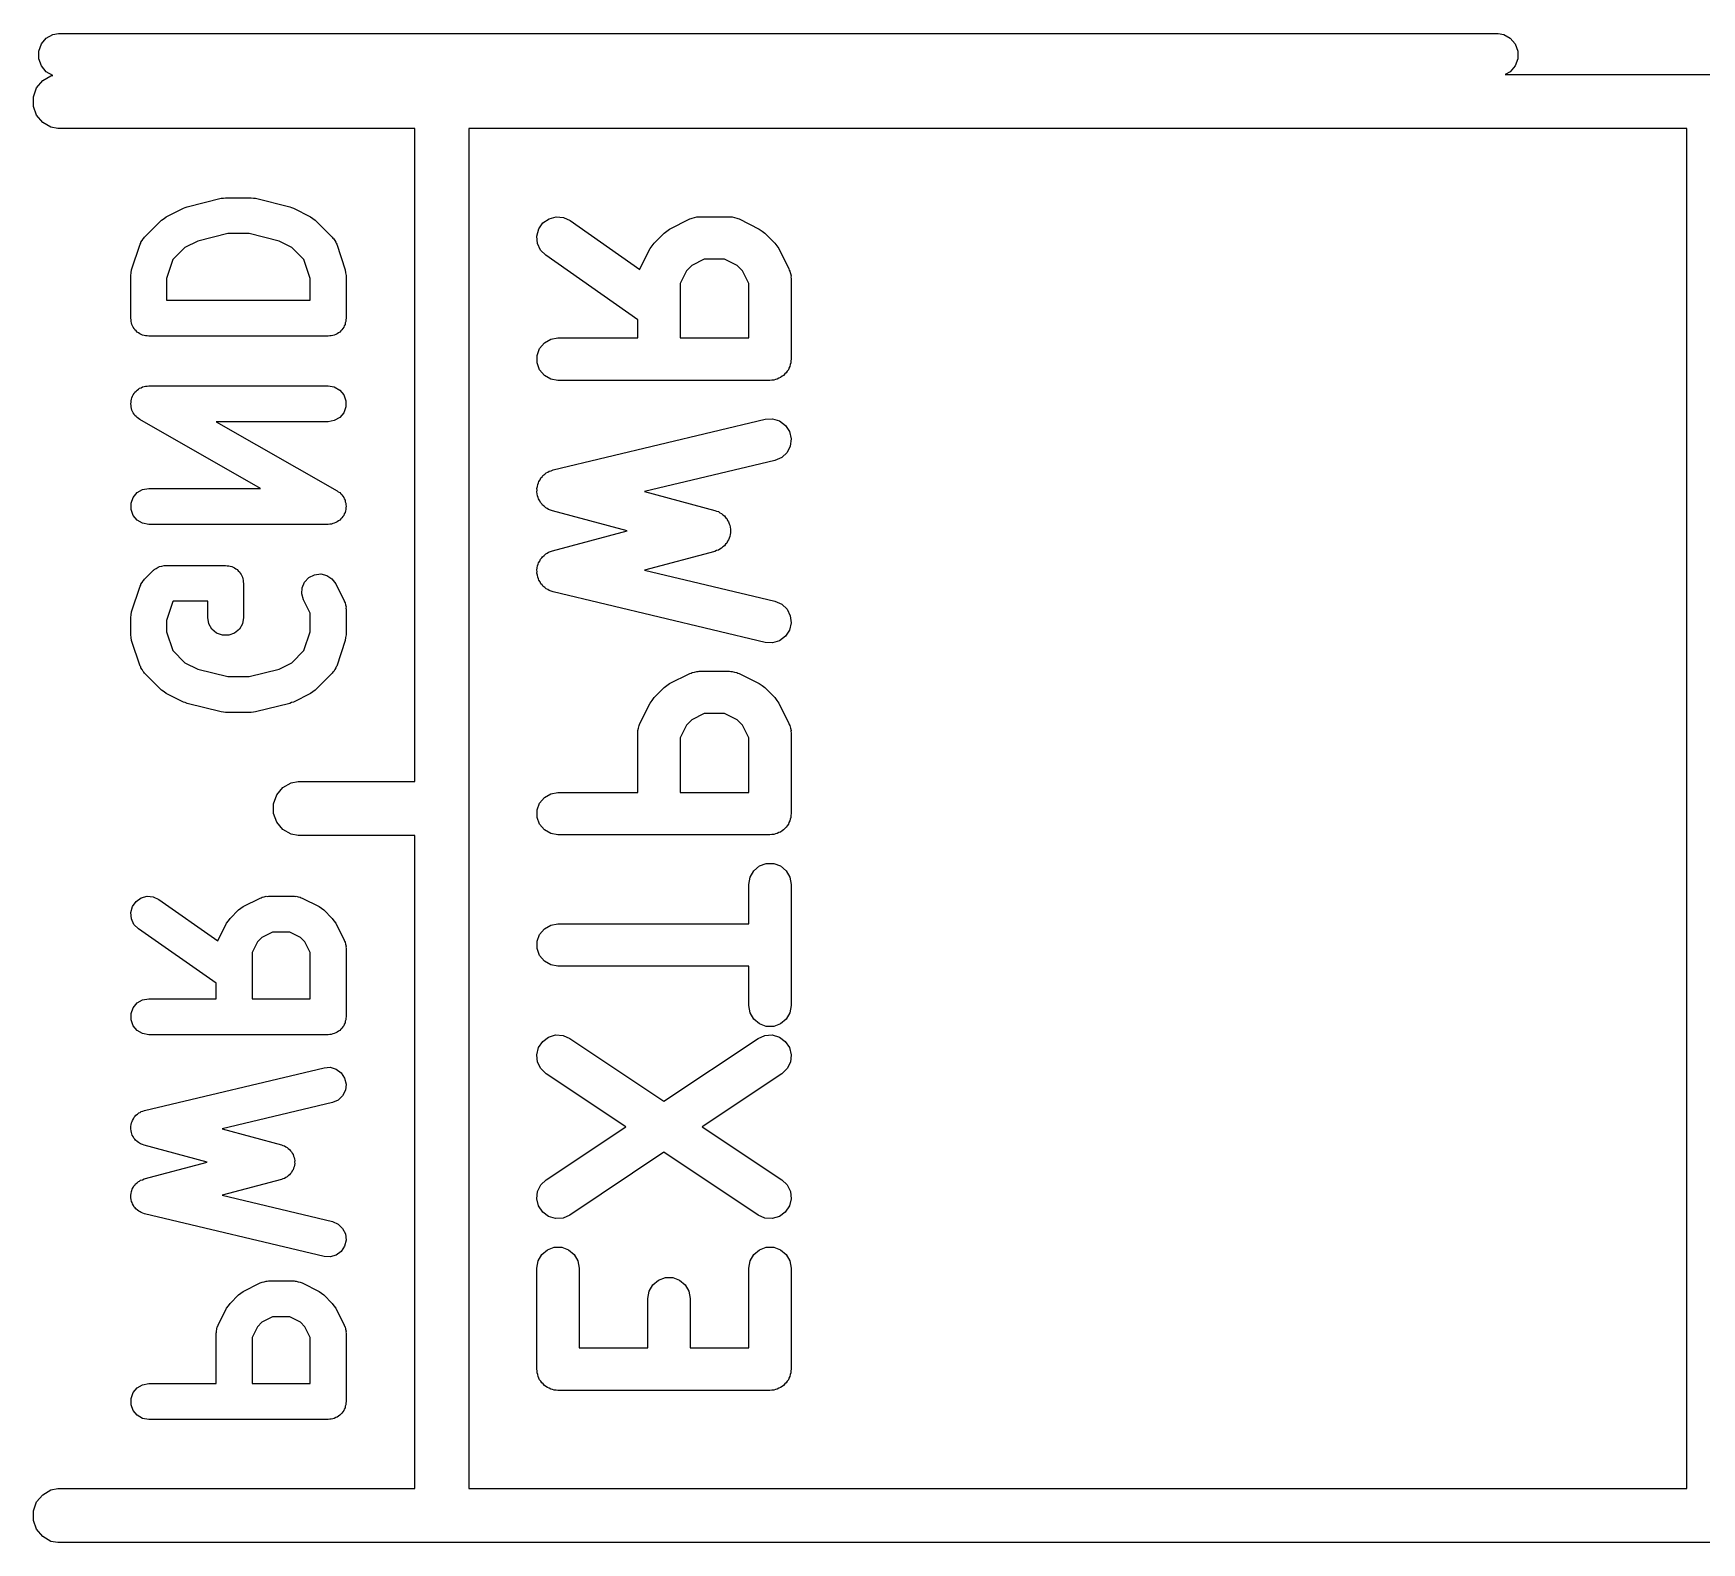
# Model space of a CAD drawing. Extents: x 50.6 to 149.4, y -133.5 to -34.1.
# Drawn here: x 50.61 to 62.41, y -100.69 to -90.02 of the extents above; entities that cross this region are included whole.
import ezdxf

# ---------------------------------------------------------------- set-up
doc = ezdxf.new("R2010")
doc.units = 0
doc.header["$MEASUREMENT"] = 0
doc.layers.add('BLACK', color=7, linetype='CONTINUOUS')

msp = doc.modelspace()

# ---------------------------------------------------------------- linework, layer by layer
at = {"layer": 'BLACK', "linetype": 'CONTINUOUS'}
for p, q in [((50.666, -90.0926), (50.7005, -90.0515)), ((50.7005, -90.0515), (50.7471, -90.0246)), ((50.7471, -90.0246), (50.7867, -90.0176)), ((50.7867, -90.0176), (60.9733, -90.0176)), ((60.9733, -90.0176), (61.0129, -90.0246)), ((61.0129, -90.0246), (61.0595, -90.0515)), ((61.0595, -90.0515), (61.094, -90.0926)), ((50.6476, -90.1431), (50.666, -90.0926)), ((50.6476, -90.1969), (50.6476, -90.1431)), ((61.094, -90.0926), (61.1124, -90.1431)), ((61.1124, -90.1431), (61.1124, -90.1969)), ((50.666, -90.2474), (50.6476, -90.1969)), ((50.7005, -90.2885), (50.666, -90.2474)), ((50.7471, -90.3154), (50.7005, -90.2885)), ((61.0595, -90.2885), (61.0232, -90.3095)), ((61.094, -90.2474), (61.0595, -90.2885)), ((61.1124, -90.1969), (61.094, -90.2474)), ((50.6095, -90.4664), (50.6325, -90.4033)), ((50.6325, -90.4033), (50.6757, -90.3518)), ((50.6757, -90.3518), (50.7338, -90.3182)), ((50.7338, -90.3182), (50.7484, -90.3157)), ((50.7484, -90.3157), (50.7471, -90.3154)), ((61.0232, -90.3095), (62.5167, -90.3095)), ((50.6095, -90.5336), (50.6095, -90.4664)), ((50.6325, -90.5967), (50.6095, -90.5336)), ((50.6757, -90.6482), (50.6325, -90.5967)), ((50.7338, -90.6818), (50.6757, -90.6482)), ((50.7833, -90.6905), (50.7338, -90.6818)), ((53.3095, -90.6905), (50.7833, -90.6905)), ((53.3095, -95.3095), (53.3095, -90.6905)), ((53.6905, -90.6905), (53.6905, -100.309)), ((62.3095, -90.6905), (53.6905, -90.6905)), ((62.3095, -100.309), (62.3095, -90.6905)), ((51.6971, -91.2439), (51.939, -91.1835)), ((51.939, -91.1835), (51.9545, -91.1824)), ((51.9545, -91.1824), (51.9698, -91.1797)), ((51.9698, -91.1797), (52.1512, -91.1797)), ((52.1512, -91.1797), (52.1665, -91.1824)), ((52.1665, -91.1824), (52.182, -91.1835)), ((52.182, -91.1835), (52.4239, -91.2439)), ((51.3961, -91.4588), (51.5171, -91.3378)), ((51.5171, -91.3378), (51.5338, -91.3261)), ((51.5338, -91.3261), (51.5501, -91.314)), ((51.5501, -91.314), (51.6711, -91.2535)), ((51.6711, -91.2535), (51.6844, -91.2496)), ((51.6844, -91.2496), (51.6971, -91.2439)), ((52.4239, -91.2439), (52.4366, -91.2496)), ((52.4366, -91.2496), (52.4499, -91.2535)), ((52.4499, -91.2535), (52.5708, -91.314)), ((52.5708, -91.314), (52.5872, -91.3261)), ((52.5872, -91.3261), (52.6038, -91.3378)), ((52.6038, -91.3378), (52.7248, -91.4588)), ((54.1855, -91.4009), (54.2153, -91.3582)), ((54.2153, -91.3582), (54.258, -91.3283)), ((54.258, -91.3283), (54.3083, -91.3149)), ((54.3083, -91.3149), (54.3602, -91.3194)), ((54.3602, -91.3194), (54.4074, -91.3414)), ((54.4074, -91.3414), (54.9005, -91.6865)), ((55.1115, -91.4016), (55.2543, -91.3301)), ((55.2543, -91.3301), (55.2626, -91.3277)), ((55.2626, -91.3277), (55.2701, -91.3233)), ((55.2701, -91.3233), (55.2874, -91.3203)), ((55.2874, -91.3203), (55.3043, -91.3153)), ((55.3043, -91.3153), (55.3129, -91.3158)), ((55.3129, -91.3158), (55.3214, -91.3143)), ((55.3214, -91.3143), (55.5357, -91.3143)), ((55.5357, -91.3143), (55.5442, -91.3158)), ((55.5442, -91.3158), (55.5529, -91.3153)), ((55.5529, -91.3153), (55.5697, -91.3203)), ((55.5697, -91.3203), (55.587, -91.3233)), ((55.587, -91.3233), (55.5945, -91.3277)), ((55.5945, -91.3277), (55.6028, -91.3301)), ((55.6028, -91.3301), (55.7457, -91.4016)), ((51.3794, -91.4827), (51.3865, -91.4696)), ((51.3865, -91.4696), (51.3919, -91.4648)), ((51.3919, -91.4648), (51.3961, -91.4588)), ((51.9854, -91.4337), (51.7722, -91.487)), ((52.1356, -91.4337), (51.9854, -91.4337)), ((52.3488, -91.487), (52.1356, -91.4337)), ((52.7248, -91.4588), (52.729, -91.4648)), ((52.729, -91.4648), (52.7345, -91.4696)), ((52.7345, -91.4696), (52.7416, -91.4827)), ((54.172, -91.4512), (54.1855, -91.4009)), ((54.1765, -91.5031), (54.172, -91.4512)), ((55.0011, -91.5011), (55.0725, -91.4296)), ((55.0725, -91.4296), (55.0922, -91.4159)), ((55.0922, -91.4159), (55.1115, -91.4016)), ((55.7457, -91.4016), (55.7649, -91.4159)), ((55.7649, -91.4159), (55.7846, -91.4296)), ((55.7846, -91.4296), (55.8561, -91.5011)), ((51.305, -91.6898), (51.3655, -91.5084)), ((51.3655, -91.5084), (51.369, -91.502)), ((51.369, -91.502), (51.3709, -91.4949)), ((51.3709, -91.4949), (51.3794, -91.4827)), ((51.6821, -91.532), (51.597, -91.6172)), ((51.7722, -91.487), (51.6821, -91.532)), ((52.4388, -91.532), (52.3488, -91.487)), ((52.524, -91.6172), (52.4388, -91.532)), ((52.7416, -91.4827), (52.7501, -91.4949)), ((52.7501, -91.4949), (52.752, -91.502)), ((52.752, -91.502), (52.7555, -91.5084)), ((52.7555, -91.5084), (52.816, -91.6898)), ((54.1986, -91.5503), (54.1765, -91.5031)), ((54.2354, -91.5872), (54.1986, -91.5503)), ((54.8857, -92.0424), (54.2354, -91.5872)), ((54.9016, -91.6829), (54.973, -91.5401)), ((54.973, -91.5401), (54.9873, -91.5208)), ((54.9873, -91.5208), (55.0011, -91.5011)), ((55.8561, -91.5011), (55.8699, -91.5208)), ((55.8699, -91.5208), (55.8842, -91.5401)), ((55.8842, -91.5401), (55.9556, -91.6829)), ((51.2985, -91.73), (51.302, -91.71)), ((51.302, -91.71), (51.305, -91.6898)), ((51.597, -91.6172), (51.5525, -91.7506)), ((52.5685, -91.7506), (52.524, -91.6172)), ((52.816, -91.6898), (52.8189, -91.71)), ((52.8189, -91.71), (52.8225, -91.73)), ((54.9005, -91.6865), (54.9016, -91.6829)), ((55.2304, -91.696), (55.1857, -91.7854)), ((55.2674, -91.659), (55.2304, -91.696)), ((55.3568, -91.6143), (55.2674, -91.659)), ((55.5003, -91.6143), (55.3568, -91.6143)), ((55.5897, -91.659), (55.5003, -91.6143)), ((55.6267, -91.696), (55.5897, -91.659)), ((55.6714, -91.7854), (55.6267, -91.696)), ((55.9556, -91.6829), (55.9581, -91.6912)), ((55.9581, -91.6912), (55.9624, -91.6987)), ((55.9624, -91.6987), (55.9654, -91.716)), ((51.2985, -92.0324), (51.2985, -91.73)), ((51.5525, -91.7506), (51.5525, -91.9054)), ((52.5685, -91.9054), (52.5685, -91.7506)), ((52.8225, -91.73), (52.8225, -92.0324)), ((55.1857, -91.7854), (55.1857, -92.1714)), ((55.6714, -92.1714), (55.6714, -91.7854)), ((55.9654, -91.716), (55.9704, -91.7329)), ((55.9704, -91.7329), (55.9699, -91.7415)), ((55.9699, -91.7415), (55.9714, -91.75)), ((55.9714, -91.75), (55.9714, -92.3214)), ((51.5525, -91.9054), (52.5685, -91.9054)), ((51.3004, -92.0433), (51.2985, -92.0324)), ((51.3004, -92.0544), (51.3004, -92.0433)), ((51.3042, -92.0649), (51.3004, -92.0544)), ((51.3061, -92.0758), (51.3042, -92.0649)), ((52.8167, -92.0649), (52.8148, -92.0758)), ((52.8205, -92.0544), (52.8167, -92.0649)), ((52.8225, -92.0324), (52.8205, -92.0433)), ((52.8205, -92.0433), (52.8205, -92.0544)), ((54.8857, -92.1714), (54.8857, -92.0424)), ((51.3117, -92.0854), (51.3061, -92.0758)), ((51.3155, -92.0959), (51.3117, -92.0854)), ((51.3226, -92.1044), (51.3155, -92.0959)), ((51.3282, -92.114), (51.3226, -92.1044)), ((51.3367, -92.1212), (51.3282, -92.114)), ((51.3438, -92.1297), (51.3367, -92.1212)), ((51.3535, -92.1352), (51.3438, -92.1297)), ((51.362, -92.1424), (51.3535, -92.1352)), ((51.3724, -92.1462), (51.362, -92.1424)), ((51.382, -92.1517), (51.3724, -92.1462)), ((51.393, -92.1536), (51.382, -92.1517)), ((51.4034, -92.1575), (51.393, -92.1536)), ((51.4145, -92.1575), (51.4034, -92.1575)), ((51.4255, -92.1594), (51.4145, -92.1575)), ((52.6955, -92.1594), (51.4255, -92.1594)), ((52.7064, -92.1575), (52.6955, -92.1594)), ((52.7175, -92.1575), (52.7064, -92.1575)), ((52.728, -92.1536), (52.7175, -92.1575)), ((52.7389, -92.1517), (52.728, -92.1536)), ((52.7485, -92.1462), (52.7389, -92.1517)), ((52.759, -92.1424), (52.7485, -92.1462)), ((52.7675, -92.1352), (52.759, -92.1424)), ((52.7771, -92.1297), (52.7675, -92.1352)), ((52.7843, -92.1212), (52.7771, -92.1297)), ((52.7928, -92.114), (52.7843, -92.1212)), ((52.7983, -92.1044), (52.7928, -92.114)), ((52.8055, -92.0959), (52.7983, -92.1044)), ((52.8093, -92.0854), (52.8055, -92.0959)), ((52.8148, -92.0758), (52.8093, -92.0854)), ((54.225, -92.2065), (54.2701, -92.1805)), ((54.2701, -92.1805), (54.3214, -92.1714)), ((54.3214, -92.1714), (54.8857, -92.1714)), ((55.1857, -92.1714), (55.6714, -92.1714)), ((54.1737, -92.2954), (54.1915, -92.2464)), ((54.1737, -92.3475), (54.1737, -92.2954)), ((54.1915, -92.2464), (54.225, -92.2065)), ((54.1915, -92.3964), (54.1737, -92.3475)), ((54.225, -92.4363), (54.1915, -92.3964)), ((55.9363, -92.4178), (55.9263, -92.4263)), ((55.9429, -92.4065), (55.9363, -92.4178)), ((55.9513, -92.3964), (55.9429, -92.4065)), ((55.9558, -92.3841), (55.9513, -92.3964)), ((55.9624, -92.3727), (55.9558, -92.3841)), ((55.9647, -92.3598), (55.9624, -92.3727)), ((55.9691, -92.3475), (55.9647, -92.3598)), ((55.9714, -92.3214), (55.9691, -92.3344)), ((55.9691, -92.3344), (55.9691, -92.3475)), ((51.3365, -92.5486), (51.3438, -92.5399)), ((51.3438, -92.5399), (51.3532, -92.5344)), ((51.3532, -92.5344), (51.3615, -92.5274)), ((51.3615, -92.5274), (51.3722, -92.5235)), ((51.3722, -92.5235), (51.382, -92.5178)), ((51.382, -92.5178), (51.3927, -92.5159)), ((51.3927, -92.5159), (51.4029, -92.5122)), ((51.4029, -92.5122), (51.4143, -92.5121)), ((51.4143, -92.5121), (51.4255, -92.5101)), ((51.4255, -92.5101), (52.6955, -92.5101)), ((52.6955, -92.5101), (52.7389, -92.5178)), ((52.7389, -92.5178), (52.7771, -92.5399)), ((52.7771, -92.5399), (52.8055, -92.5736)), ((54.2701, -92.4624), (54.225, -92.4363)), ((54.3214, -92.4714), (54.2701, -92.4624)), ((55.8214, -92.4714), (54.3214, -92.4714)), ((55.8344, -92.4691), (55.8214, -92.4714)), ((55.8475, -92.4691), (55.8344, -92.4691)), ((55.8598, -92.4647), (55.8475, -92.4691)), ((55.8727, -92.4624), (55.8598, -92.4647)), ((55.8841, -92.4558), (55.8727, -92.4624)), ((55.8964, -92.4513), (55.8841, -92.4558)), ((55.9065, -92.4429), (55.8964, -92.4513)), ((55.9178, -92.4363), (55.9065, -92.4429)), ((55.9263, -92.4263), (55.9178, -92.4363)), ((51.2985, -92.6377), (51.3004, -92.6265)), ((51.3004, -92.6484), (51.2985, -92.6377)), ((51.3004, -92.6151), (51.3041, -92.6049)), ((51.3004, -92.6265), (51.3004, -92.6151)), ((51.3004, -92.6592), (51.3004, -92.6484)), ((51.3041, -92.6049), (51.3059, -92.5942)), ((51.3059, -92.5942), (51.3116, -92.5843)), ((51.3116, -92.5843), (51.3155, -92.5736)), ((51.3155, -92.5736), (51.3224, -92.5653)), ((51.3224, -92.5653), (51.3278, -92.5559)), ((51.3278, -92.5559), (51.3365, -92.5486)), ((52.8055, -92.5736), (52.8205, -92.6151)), ((52.8205, -92.6151), (52.8205, -92.6592)), ((51.3043, -92.6699), (51.3004, -92.6592)), ((51.3063, -92.6811), (51.3043, -92.6699)), ((51.3118, -92.6905), (51.3063, -92.6811)), ((51.3155, -92.7006), (51.3118, -92.6905)), ((51.3228, -92.7094), (51.3155, -92.7006)), ((51.3286, -92.7192), (51.3228, -92.7094)), ((51.3369, -92.7261), (51.3286, -92.7192)), ((51.3438, -92.7344), (51.3369, -92.7261)), ((51.3537, -92.7401), (51.3438, -92.7344)), ((51.3625, -92.7474), (51.3537, -92.7401)), ((52.2172, -93.2359), (51.3625, -92.7474)), ((52.6955, -92.7641), (51.9037, -92.7641)), ((51.9037, -92.7641), (52.7585, -93.2526)), ((52.7389, -92.7565), (52.6955, -92.7641)), ((52.7771, -92.7344), (52.7389, -92.7565)), ((52.8055, -92.7006), (52.7771, -92.7344)), ((52.8205, -92.6592), (52.8055, -92.7006)), ((54.2867, -93.1041), (55.7867, -92.7469)), ((55.7867, -92.7469), (55.8387, -92.7439)), ((55.8387, -92.7439), (55.8886, -92.7587)), ((55.8886, -92.7587), (55.9304, -92.7898)), ((55.9304, -92.7898), (55.9591, -92.8333)), ((55.9591, -92.8333), (55.9712, -92.884)), ((55.9712, -92.884), (55.9652, -92.9357)), ((55.9418, -92.9823), (55.904, -93.0181)), ((55.9652, -92.9357), (55.9418, -92.9823)), ((54.2278, -93.1353), (54.2389, -93.1248)), ((54.2389, -93.1248), (54.2489, -93.1204)), ((54.2489, -93.1204), (54.2579, -93.1141)), ((54.2579, -93.1141), (54.2726, -93.1102)), ((54.2726, -93.1102), (54.2867, -93.1041)), ((55.8562, -93.0388), (54.9345, -93.2582)), ((55.904, -93.0181), (55.8562, -93.0388)), ((51.3438, -93.2656), (51.382, -93.2435)), ((51.382, -93.2435), (51.4255, -93.2359)), ((51.4255, -93.2359), (52.2172, -93.2359)), ((54.1717, -93.2589), (54.173, -93.248)), ((54.172, -93.2371), (54.1759, -93.2223)), ((54.173, -93.248), (54.172, -93.2371)), ((54.1759, -93.2223), (54.1777, -93.2071)), ((54.1777, -93.2071), (54.1826, -93.1973)), ((54.1826, -93.1973), (54.1854, -93.1868)), ((54.1854, -93.1868), (54.1942, -93.1742)), ((54.1942, -93.1742), (54.201, -93.1606)), ((54.201, -93.1606), (54.209, -93.153)), ((54.209, -93.153), (54.2152, -93.1441)), ((54.2152, -93.1441), (54.2278, -93.1353)), ((51.3004, -93.3408), (51.3155, -93.2994)), ((51.3004, -93.3849), (51.3004, -93.3408)), ((51.3155, -93.2994), (51.3438, -93.2656)), ((52.7585, -93.2526), (52.7672, -93.2599)), ((52.7672, -93.2599), (52.7771, -93.2656)), ((52.7771, -93.2656), (52.7841, -93.2739)), ((52.7841, -93.2739), (52.7924, -93.2808)), ((52.7924, -93.2808), (52.7981, -93.2906)), ((52.7981, -93.2906), (52.8055, -93.2994)), ((52.8055, -93.2994), (52.8092, -93.3095)), ((52.8092, -93.3095), (52.8146, -93.3189)), ((52.8146, -93.3189), (52.8166, -93.3301)), ((52.8166, -93.3301), (52.8205, -93.3408)), ((52.8205, -93.3408), (52.8205, -93.3516)), ((52.8205, -93.3516), (52.8225, -93.3623)), ((52.8225, -93.3623), (52.8205, -93.3735)), ((54.1752, -93.2738), (54.1717, -93.2589)), ((54.1766, -93.289), (54.1752, -93.2738)), ((54.1812, -93.2989), (54.1766, -93.289)), ((54.1838, -93.3096), (54.1812, -93.2989)), ((54.1922, -93.3223), (54.1838, -93.3096)), ((54.1987, -93.3362), (54.1922, -93.3223)), ((54.2064, -93.3439), (54.1987, -93.3362)), ((54.2124, -93.353), (54.2064, -93.3439)), ((54.2247, -93.3622), (54.2124, -93.353)), ((54.2355, -93.373), (54.2247, -93.3622)), ((54.9345, -93.2582), (55.4315, -93.3908)), ((51.3155, -93.4264), (51.3004, -93.3849)), ((51.3438, -93.4601), (51.3155, -93.4264)), ((51.382, -93.4822), (51.3438, -93.4601)), ((51.4255, -93.4899), (51.382, -93.4822)), ((52.7282, -93.4841), (52.7181, -93.4878)), ((52.7389, -93.4822), (52.7282, -93.4841)), ((52.7488, -93.4765), (52.7389, -93.4822)), ((52.7595, -93.4726), (52.7488, -93.4765)), ((52.7677, -93.4656), (52.7595, -93.4726)), ((52.7771, -93.4601), (52.7677, -93.4656)), ((52.7844, -93.4514), (52.7771, -93.4601)), ((52.7931, -93.4441), (52.7844, -93.4514)), ((52.7985, -93.4347), (52.7931, -93.4441)), ((52.8055, -93.4264), (52.7985, -93.4347)), ((52.8094, -93.4157), (52.8055, -93.4264)), ((52.815, -93.4058), (52.8094, -93.4157)), ((52.8168, -93.3951), (52.815, -93.4058)), ((52.8205, -93.3849), (52.8168, -93.3951)), ((52.8205, -93.3735), (52.8205, -93.3849)), ((54.2455, -93.3776), (54.2355, -93.373)), ((54.2542, -93.3841), (54.2455, -93.3776)), ((54.2689, -93.3885), (54.2542, -93.3841)), ((54.2828, -93.3949), (54.2689, -93.3885)), ((54.8107, -93.5357), (54.2828, -93.3949)), ((55.4315, -93.3908), (55.4436, -93.3964)), ((55.4436, -93.3964), (55.4564, -93.3998)), ((55.4564, -93.3998), (55.467, -93.4073)), ((55.467, -93.4073), (55.4787, -93.4127)), ((55.4787, -93.4127), (55.4882, -93.4221)), ((55.4882, -93.4221), (55.499, -93.4298)), ((55.499, -93.4298), (55.5065, -93.4404)), ((55.5065, -93.4404), (55.5156, -93.4495)), ((55.5156, -93.4495), (55.5213, -93.4616)), ((55.5213, -93.4616), (55.5289, -93.4725)), ((55.5289, -93.4725), (55.5322, -93.485)), ((52.6955, -93.4899), (51.4255, -93.4899)), ((52.7067, -93.4879), (52.6955, -93.4899)), ((52.7181, -93.4878), (52.7067, -93.4879)), ((54.2828, -93.6765), (54.8107, -93.5357)), ((55.5289, -93.5989), (55.5213, -93.6098)), ((55.5322, -93.5864), (55.5289, -93.5989)), ((55.5322, -93.485), (55.5377, -93.4967)), ((55.5377, -93.5747), (55.5322, -93.5864)), ((55.5377, -93.4967), (55.5389, -93.51)), ((55.5389, -93.5615), (55.5377, -93.5747)), ((55.5389, -93.51), (55.5423, -93.5228)), ((55.5423, -93.5486), (55.5389, -93.5615)), ((55.5423, -93.5228), (55.5412, -93.5357)), ((55.5412, -93.5357), (55.5423, -93.5486)), ((54.2064, -93.7275), (54.2124, -93.7184)), ((54.2124, -93.7184), (54.2247, -93.7093)), ((54.2247, -93.7093), (54.2355, -93.6985)), ((54.2355, -93.6985), (54.2455, -93.6938)), ((54.2455, -93.6938), (54.2542, -93.6873)), ((54.2542, -93.6873), (54.2689, -93.6829)), ((54.2689, -93.6829), (54.2828, -93.6765)), ((55.4315, -93.6806), (54.9345, -93.8132)), ((55.4436, -93.675), (55.4315, -93.6806)), ((55.4564, -93.6716), (55.4436, -93.675)), ((55.467, -93.6641), (55.4564, -93.6716)), ((55.4787, -93.6587), (55.467, -93.6641)), ((55.4882, -93.6493), (55.4787, -93.6587)), ((55.499, -93.6417), (55.4882, -93.6493)), ((55.5065, -93.631), (55.499, -93.6417)), ((55.5156, -93.6219), (55.5065, -93.631)), ((55.5213, -93.6098), (55.5156, -93.6219)), ((51.3961, -93.8778), (51.4566, -93.8173)), ((51.4566, -93.8173), (51.4612, -93.8141)), ((51.4612, -93.8141), (51.4648, -93.8099)), ((51.4648, -93.8099), (51.4792, -93.8016)), ((51.4792, -93.8016), (51.4928, -93.792)), ((51.4928, -93.792), (51.4982, -93.7906)), ((51.4982, -93.7906), (51.503, -93.7878)), ((51.503, -93.7878), (51.5193, -93.7849)), ((51.5193, -93.7849), (51.5354, -93.7806)), ((51.5354, -93.7806), (51.5409, -93.7811)), ((51.5409, -93.7811), (51.5464, -93.7801)), ((51.5464, -93.7801), (51.9698, -93.7801)), ((51.9698, -93.7801), (51.9807, -93.7821)), ((51.9807, -93.7821), (51.9918, -93.7821)), ((51.9918, -93.7821), (52.0023, -93.7859)), ((52.0023, -93.7859), (52.0132, -93.7878)), ((52.0132, -93.7878), (52.0228, -93.7934)), ((52.0228, -93.7934), (52.0333, -93.7972)), ((52.0333, -93.7972), (52.0418, -93.8043)), ((52.0418, -93.8043), (52.0514, -93.8099)), ((52.0514, -93.8099), (52.0585, -93.8184)), ((52.0585, -93.8184), (52.067, -93.8255)), ((52.067, -93.8255), (52.0726, -93.8351)), ((52.0726, -93.8351), (52.0797, -93.8436)), ((54.1717, -93.8126), (54.1752, -93.7977)), ((54.173, -93.8234), (54.1717, -93.8126)), ((54.172, -93.8343), (54.173, -93.8234)), ((54.1759, -93.8491), (54.172, -93.8343)), ((54.1752, -93.7977), (54.1766, -93.7824)), ((54.1766, -93.7824), (54.1812, -93.7725)), ((54.1812, -93.7725), (54.1838, -93.7619)), ((54.1838, -93.7619), (54.1922, -93.7491)), ((54.1922, -93.7491), (54.1987, -93.7352)), ((54.1987, -93.7352), (54.2064, -93.7275)), ((54.9345, -93.8132), (55.8562, -94.0326)), ((51.305, -94.1089), (51.3655, -93.9275)), ((51.3655, -93.9275), (51.369, -93.921)), ((51.369, -93.921), (51.3708, -93.9139)), ((51.3708, -93.9139), (51.3794, -93.9018)), ((51.3794, -93.9018), (51.3865, -93.8887)), ((51.3865, -93.8887), (51.392, -93.8838)), ((51.392, -93.8838), (51.3961, -93.8778)), ((52.0797, -93.8436), (52.0835, -93.8541)), ((52.0835, -93.8541), (52.0891, -93.8637)), ((52.0891, -93.8637), (52.091, -93.8746)), ((52.091, -93.8746), (52.0948, -93.8851)), ((52.0948, -93.8851), (52.0948, -93.8962)), ((52.0948, -93.8962), (52.0968, -93.9071)), ((52.0968, -93.9071), (52.0968, -94.149)), ((52.5088, -93.9821), (52.5115, -93.9381)), ((52.5115, -93.9381), (52.529, -93.8976)), ((52.529, -93.8976), (52.5593, -93.8656)), ((52.5593, -93.8656), (52.5988, -93.8459)), ((52.5988, -93.8459), (52.6426, -93.8408)), ((52.6426, -93.8408), (52.6855, -93.8511)), ((52.6855, -93.8511), (52.7223, -93.8754)), ((52.7223, -93.8754), (52.7486, -93.9108)), ((52.7486, -93.9108), (52.8091, -94.0318)), ((54.1777, -93.8643), (54.1759, -93.8491)), ((54.1826, -93.8741), (54.1777, -93.8643)), ((54.1854, -93.8847), (54.1826, -93.8741)), ((54.1942, -93.8972), (54.1854, -93.8847)), ((54.201, -93.9109), (54.1942, -93.8972)), ((54.209, -93.9184), (54.201, -93.9109)), ((54.2152, -93.9274), (54.209, -93.9184)), ((54.2278, -93.9362), (54.2152, -93.9274)), ((54.2389, -93.9467), (54.2278, -93.9362)), ((54.2489, -93.951), (54.2389, -93.9467)), ((54.2579, -93.9573), (54.2489, -93.951)), ((51.597, -94.0362), (51.5525, -94.1697)), ((51.599, -94.0341), (51.597, -94.0362)), ((51.8428, -94.0341), (51.599, -94.0341)), ((51.8428, -94.149), (51.8428, -94.0341)), ((52.5214, -94.0244), (52.5088, -93.9821)), ((52.5685, -94.1186), (52.5214, -94.0244)), ((52.8091, -94.0318), (52.8112, -94.0388)), ((52.8112, -94.0388), (52.8148, -94.0451)), ((52.8148, -94.0451), (52.8174, -94.0598)), ((52.8174, -94.0598), (52.8216, -94.0741)), ((52.8216, -94.0741), (52.8212, -94.0814)), ((54.2726, -93.9613), (54.2579, -93.9573)), ((54.2867, -93.9673), (54.2726, -93.9613)), ((55.7867, -94.3245), (54.2867, -93.9673)), ((55.8562, -94.0326), (55.904, -94.0533)), ((55.904, -94.0533), (55.9418, -94.0891)), ((51.2985, -94.149), (51.302, -94.129)), ((51.2985, -94.27), (51.2985, -94.149)), ((51.302, -94.129), (51.305, -94.1089)), ((51.5525, -94.1697), (51.5525, -94.2494)), ((51.8504, -94.1925), (51.8428, -94.149)), ((51.8725, -94.2307), (51.8504, -94.1925)), ((52.0891, -94.1925), (52.067, -94.2307)), ((52.0968, -94.149), (52.0891, -94.1925)), ((52.5685, -94.2494), (52.5685, -94.1186)), ((52.8212, -94.0814), (52.8225, -94.0886)), ((52.8225, -94.0886), (52.8225, -94.27)), ((55.9418, -94.0891), (55.9652, -94.1357)), ((55.9712, -94.1874), (55.9591, -94.2381)), ((55.9652, -94.1357), (55.9712, -94.1874)), ((51.302, -94.29), (51.2985, -94.27)), ((51.305, -94.3102), (51.302, -94.29)), ((51.3655, -94.4916), (51.305, -94.3102)), ((51.5525, -94.2494), (51.597, -94.3828)), ((51.9063, -94.259), (51.8725, -94.2307)), ((51.9477, -94.2741), (51.9063, -94.259)), ((51.9918, -94.2741), (51.9477, -94.2741)), ((52.0333, -94.259), (51.9918, -94.2741)), ((52.067, -94.2307), (52.0333, -94.259)), ((52.524, -94.3828), (52.5685, -94.2494)), ((52.816, -94.3102), (52.7555, -94.4916)), ((52.8189, -94.29), (52.816, -94.3102)), ((52.8225, -94.27), (52.8189, -94.29)), ((55.9304, -94.2816), (55.8886, -94.3127)), ((55.9591, -94.2381), (55.9304, -94.2816)), ((51.597, -94.3828), (51.6821, -94.468)), ((52.4388, -94.468), (52.524, -94.3828)), ((55.8387, -94.3276), (55.7867, -94.3245)), ((55.8886, -94.3127), (55.8387, -94.3276)), ((51.369, -94.498), (51.3655, -94.4916)), ((51.3709, -94.5051), (51.369, -94.498)), ((51.3794, -94.5173), (51.3709, -94.5051)), ((51.3865, -94.5304), (51.3794, -94.5173)), ((51.3919, -94.5352), (51.3865, -94.5304)), ((51.3961, -94.5412), (51.3919, -94.5352)), ((51.5171, -94.6622), (51.3961, -94.5412)), ((51.6821, -94.468), (51.7722, -94.513)), ((51.7722, -94.513), (51.9854, -94.5663)), ((52.1356, -94.5663), (52.3488, -94.513)), ((52.3488, -94.513), (52.4388, -94.468)), ((52.7248, -94.5412), (52.6038, -94.6622)), ((52.729, -94.5352), (52.7248, -94.5412)), ((52.7345, -94.5304), (52.729, -94.5352)), ((52.7416, -94.5173), (52.7345, -94.5304)), ((52.7501, -94.5051), (52.7416, -94.5173)), ((52.752, -94.498), (52.7501, -94.5051)), ((52.7555, -94.4916), (52.752, -94.498)), ((55.1115, -94.6158), (55.2543, -94.5444)), ((55.2543, -94.5444), (55.2626, -94.5419)), ((55.2626, -94.5419), (55.2701, -94.5376)), ((55.2701, -94.5376), (55.2874, -94.5346)), ((55.2874, -94.5346), (55.3043, -94.5296)), ((55.3043, -94.5296), (55.3129, -94.5301)), ((55.3129, -94.5301), (55.3214, -94.5286)), ((55.3214, -94.5286), (55.5357, -94.5286)), ((55.5357, -94.5286), (55.5442, -94.5301)), ((55.5442, -94.5301), (55.5529, -94.5296)), ((55.5529, -94.5296), (55.5697, -94.5346)), ((55.5697, -94.5346), (55.587, -94.5376)), ((55.587, -94.5376), (55.5945, -94.5419)), ((55.5945, -94.5419), (55.6028, -94.5444)), ((55.6028, -94.5444), (55.7457, -94.6158)), ((51.5338, -94.6739), (51.5171, -94.6622)), ((51.9854, -94.5663), (52.1356, -94.5663)), ((52.6038, -94.6622), (52.5872, -94.6738)), ((55.0011, -94.7154), (55.0725, -94.6439)), ((55.0725, -94.6439), (55.0922, -94.6301)), ((55.0922, -94.6301), (55.1115, -94.6158)), ((55.7457, -94.6158), (55.7649, -94.6301)), ((55.7649, -94.6301), (55.7846, -94.6439)), ((55.7846, -94.6439), (55.8561, -94.7154)), ((51.5501, -94.686), (51.5338, -94.6739)), ((51.6711, -94.7464), (51.5501, -94.686)), ((51.6844, -94.7504), (51.6711, -94.7464)), ((51.6971, -94.7561), (51.6844, -94.7504)), ((51.939, -94.8165), (51.6971, -94.7561)), ((52.4239, -94.7561), (52.182, -94.8165)), ((52.4366, -94.7504), (52.4239, -94.7561)), ((52.4499, -94.7464), (52.4366, -94.7504)), ((52.5708, -94.686), (52.4499, -94.7464)), ((52.5872, -94.6738), (52.5708, -94.686)), ((54.9016, -94.8972), (54.973, -94.7543)), ((54.973, -94.7543), (54.9873, -94.735)), ((54.9873, -94.735), (55.0011, -94.7154)), ((55.8561, -94.7154), (55.8699, -94.735)), ((55.8699, -94.735), (55.8842, -94.7543)), ((55.8842, -94.7543), (55.9556, -94.8972)), ((51.9545, -94.8176), (51.939, -94.8165)), ((51.9698, -94.8203), (51.9545, -94.8176)), ((52.1512, -94.8203), (51.9698, -94.8203)), ((52.1665, -94.8176), (52.1512, -94.8203)), ((52.182, -94.8165), (52.1665, -94.8176)), ((54.8991, -94.9055), (54.9016, -94.8972)), ((55.2674, -94.8733), (55.2304, -94.9103)), ((55.3568, -94.8286), (55.2674, -94.8733)), ((55.5003, -94.8286), (55.3568, -94.8286)), ((55.5897, -94.8733), (55.5003, -94.8286)), ((55.6267, -94.9103), (55.5897, -94.8733)), ((55.9556, -94.8972), (55.9581, -94.9055)), ((54.8857, -94.9643), (54.8872, -94.9558)), ((54.8857, -95.3857), (54.8857, -94.9643)), ((54.8867, -94.9471), (54.8917, -94.9303)), ((54.8872, -94.9558), (54.8867, -94.9471)), ((54.8917, -94.9303), (54.8948, -94.913)), ((54.8948, -94.913), (54.8991, -94.9055)), ((55.2304, -94.9103), (55.1857, -94.9997)), ((55.1857, -94.9997), (55.1857, -95.3857)), ((55.6714, -94.9997), (55.6267, -94.9103)), ((55.6714, -95.3857), (55.6714, -94.9997)), ((55.9581, -94.9055), (55.9624, -94.913)), ((55.9624, -94.913), (55.9654, -94.9303)), ((55.9654, -94.9303), (55.9704, -94.9471)), ((55.9704, -94.9471), (55.9699, -94.9558)), ((55.9699, -94.9558), (55.9714, -94.9643)), ((55.9714, -94.9643), (55.9714, -95.5357)), ((52.3325, -95.4033), (52.3757, -95.3518)), ((52.3757, -95.3518), (52.4338, -95.3182)), ((52.4338, -95.3182), (52.4833, -95.3095)), ((52.4833, -95.3095), (53.3095, -95.3095)), ((52.3095, -95.4664), (52.3325, -95.4033)), ((52.3095, -95.5336), (52.3095, -95.4664)), ((54.1737, -95.5097), (54.1915, -95.4607)), ((54.1915, -95.4607), (54.225, -95.4208)), ((54.225, -95.4208), (54.2701, -95.3948)), ((54.2701, -95.3948), (54.3214, -95.3857)), ((54.3214, -95.3857), (54.8857, -95.3857)), ((55.1857, -95.3857), (55.6714, -95.3857)), ((52.3325, -95.5967), (52.3095, -95.5336)), ((52.3757, -95.6482), (52.3325, -95.5967)), ((54.1737, -95.5618), (54.1737, -95.5097)), ((54.1915, -95.6107), (54.1737, -95.5618)), ((55.9558, -95.5984), (55.9513, -95.6107)), ((55.9624, -95.587), (55.9558, -95.5984)), ((55.9647, -95.5741), (55.9624, -95.587)), ((55.9691, -95.5618), (55.9647, -95.5741)), ((55.9714, -95.5357), (55.9691, -95.5486)), ((55.9691, -95.5486), (55.9691, -95.5618)), ((52.4338, -95.6818), (52.3757, -95.6482)), ((52.4833, -95.6905), (52.4338, -95.6818)), ((53.3095, -95.6905), (52.4833, -95.6905)), ((53.3095, -100.309), (53.3095, -95.6905)), ((54.225, -95.6506), (54.1915, -95.6107)), ((54.2701, -95.6767), (54.225, -95.6506)), ((54.3214, -95.6857), (54.2701, -95.6767)), ((55.8214, -95.6857), (54.3214, -95.6857)), ((55.8344, -95.6834), (55.8214, -95.6857)), ((55.8475, -95.6834), (55.8344, -95.6834)), ((55.8598, -95.6789), (55.8475, -95.6834)), ((55.8727, -95.6767), (55.8598, -95.6789)), ((55.8841, -95.6701), (55.8727, -95.6767)), ((55.8964, -95.6656), (55.8841, -95.6701)), ((55.9065, -95.6572), (55.8964, -95.6656)), ((55.9178, -95.6506), (55.9065, -95.6572)), ((55.9263, -95.6406), (55.9178, -95.6506)), ((55.9363, -95.6321), (55.9263, -95.6406)), ((55.9429, -95.6208), (55.9363, -95.6321)), ((55.9513, -95.6107), (55.9429, -95.6208)), ((55.6805, -95.9844), (55.7065, -95.9393)), ((55.7065, -95.9393), (55.7464, -95.9058)), ((55.7464, -95.9058), (55.7954, -95.888)), ((55.7954, -95.888), (55.8475, -95.888)), ((55.8475, -95.888), (55.8964, -95.9058)), ((55.8964, -95.9058), (55.9363, -95.9393)), ((55.9363, -95.9393), (55.9624, -95.9844)), ((55.6714, -96.0357), (55.6805, -95.9844)), ((55.6714, -96.3143), (55.6714, -96.0357)), ((55.9624, -95.9844), (55.9714, -96.0357)), ((55.9714, -96.0357), (55.9714, -96.8929)), ((51.299, -96.2351), (51.3104, -96.1925)), ((51.3104, -96.1925), (51.3357, -96.1564)), ((51.3357, -96.1564), (51.3718, -96.1311)), ((51.3718, -96.1311), (51.4144, -96.1197)), ((51.4144, -96.1197), (51.4583, -96.1235)), ((51.4583, -96.1235), (51.4983, -96.1421)), ((51.4983, -96.1421), (51.9157, -96.4343)), ((52.0781, -96.2052), (52.0944, -96.1931)), ((52.0944, -96.1931), (52.2153, -96.1326)), ((52.2153, -96.1326), (52.2224, -96.1305)), ((52.2224, -96.1305), (52.2287, -96.1268)), ((52.2287, -96.1268), (52.2434, -96.1243)), ((52.2434, -96.1243), (52.2576, -96.12)), ((52.2576, -96.12), (52.2649, -96.1205)), ((52.2649, -96.1205), (52.2721, -96.1192)), ((52.2721, -96.1192), (52.4536, -96.1192)), ((52.4536, -96.1192), (52.4608, -96.1205)), ((52.4608, -96.1205), (52.4681, -96.12)), ((52.4681, -96.12), (52.4824, -96.1243)), ((52.4824, -96.1243), (52.497, -96.1268)), ((52.497, -96.1268), (52.5034, -96.1305)), ((52.5034, -96.1305), (52.5104, -96.1326)), ((52.5104, -96.1326), (52.6313, -96.1931)), ((52.6313, -96.1931), (52.6477, -96.2052)), ((51.3028, -96.2791), (51.299, -96.2351)), ((51.3215, -96.319), (51.3028, -96.2791)), ((51.9166, -96.4313), (51.9771, -96.3103)), ((51.9771, -96.3103), (51.9892, -96.294)), ((51.9892, -96.294), (52.0009, -96.2773)), ((52.0009, -96.2773), (52.0614, -96.2169)), ((52.0614, -96.2169), (52.0781, -96.2052)), ((52.6477, -96.2052), (52.6643, -96.2169)), ((52.6643, -96.2169), (52.7248, -96.2773)), ((52.7248, -96.2773), (52.7365, -96.294)), ((52.7365, -96.294), (52.7486, -96.3103)), ((52.7486, -96.3103), (52.8091, -96.4313)), ((54.2701, -96.3233), (54.3214, -96.3143)), ((54.3214, -96.3143), (55.6714, -96.3143)), ((51.3526, -96.3502), (51.3215, -96.319)), ((51.9032, -96.7356), (51.3526, -96.3502)), ((51.9157, -96.4343), (51.9166, -96.4313)), ((52.2264, -96.411), (52.1951, -96.4424)), ((52.3021, -96.3732), (52.2264, -96.411)), ((52.4236, -96.3732), (52.3021, -96.3732)), ((52.4993, -96.411), (52.4236, -96.3732)), ((52.5306, -96.4424), (52.4993, -96.411)), ((52.8091, -96.4313), (52.8112, -96.4383)), ((54.1737, -96.4382), (54.1915, -96.3893)), ((54.1915, -96.3893), (54.225, -96.3494)), ((54.225, -96.3494), (54.2701, -96.3233)), ((52.1951, -96.4424), (52.1572, -96.5181)), ((52.1572, -96.5181), (52.1572, -96.8449)), ((52.5685, -96.5181), (52.5306, -96.4424)), ((52.5685, -96.8449), (52.5685, -96.5181)), ((52.8112, -96.4383), (52.8148, -96.4447)), ((52.8148, -96.4447), (52.8174, -96.4593)), ((52.8174, -96.4593), (52.8216, -96.4736)), ((52.8216, -96.4736), (52.8212, -96.4809)), ((52.8212, -96.4809), (52.8225, -96.4881)), ((52.8225, -96.4881), (52.8225, -96.9719)), ((54.1737, -96.4903), (54.1737, -96.4382)), ((54.1915, -96.5393), (54.1737, -96.4903)), ((54.225, -96.5792), (54.1915, -96.5393)), ((54.2701, -96.6052), (54.225, -96.5792)), ((54.3214, -96.6143), (54.2701, -96.6052)), ((55.6714, -96.6143), (54.3214, -96.6143)), ((55.6714, -96.8929), (55.6714, -96.6143)), ((51.9032, -96.8449), (51.9032, -96.7356)), ((51.3155, -96.9084), (51.3438, -96.8746)), ((51.3438, -96.8746), (51.382, -96.8526)), ((51.382, -96.8526), (51.4255, -96.8449)), ((51.4255, -96.8449), (51.9032, -96.8449)), ((52.1572, -96.8449), (52.5685, -96.8449)), ((55.6805, -96.9442), (55.6714, -96.8929)), ((55.9714, -96.8929), (55.9624, -96.9442)), ((51.3004, -96.9499), (51.3155, -96.9084)), ((51.3004, -96.994), (51.3004, -96.9499)), ((51.3155, -97.0354), (51.3004, -96.994)), ((52.8093, -97.025), (52.8055, -97.0354)), ((52.8148, -97.0153), (52.8093, -97.025)), ((52.8167, -97.0044), (52.8148, -97.0153)), ((52.8205, -96.994), (52.8167, -97.0044)), ((52.8225, -96.9719), (52.8205, -96.9828)), ((52.8205, -96.9828), (52.8205, -96.994)), ((55.7065, -96.9893), (55.6805, -96.9442)), ((55.7464, -97.0228), (55.7065, -96.9893)), ((55.7954, -97.0406), (55.7464, -97.0228)), ((55.8964, -97.0228), (55.8475, -97.0406)), ((55.9363, -96.9893), (55.8964, -97.0228)), ((55.9624, -96.9442), (55.9363, -96.9893)), ((51.3438, -97.0692), (51.3155, -97.0354)), ((51.382, -97.0912), (51.3438, -97.0692)), ((51.4255, -97.0989), (51.382, -97.0912)), ((52.6955, -97.0989), (51.4255, -97.0989)), ((52.7064, -97.097), (52.6955, -97.0989)), ((52.7175, -97.097), (52.7064, -97.097)), ((52.728, -97.0932), (52.7175, -97.097)), ((52.7389, -97.0912), (52.728, -97.0932)), ((52.7485, -97.0857), (52.7389, -97.0912)), ((52.759, -97.0819), (52.7485, -97.0857)), ((52.7675, -97.0747), (52.759, -97.0819)), ((52.7771, -97.0692), (52.7675, -97.0747)), ((52.7843, -97.0607), (52.7771, -97.0692)), ((52.7928, -97.0535), (52.7843, -97.0607)), ((52.7983, -97.0439), (52.7928, -97.0535)), ((52.8055, -97.0354), (52.7983, -97.0439)), ((54.213, -97.1464), (54.2549, -97.1155)), ((54.2549, -97.1155), (54.3049, -97.1009)), ((54.3049, -97.1009), (54.3569, -97.1043)), ((54.3569, -97.1043), (54.4046, -97.1252)), ((54.4046, -97.1252), (55.0714, -97.5697)), ((55.0714, -97.5697), (55.7382, -97.1252)), ((55.7382, -97.1252), (55.7859, -97.1043)), ((55.7859, -97.1043), (55.8379, -97.1009)), ((55.8475, -97.0406), (55.7954, -97.0406)), ((55.8379, -97.1009), (55.8879, -97.1155)), ((55.8879, -97.1155), (55.9299, -97.1464)), ((54.1717, -97.2403), (54.1841, -97.1897)), ((54.1775, -97.2921), (54.1717, -97.2403)), ((54.1841, -97.1897), (54.213, -97.1464)), ((55.9299, -97.1464), (55.9588, -97.1897)), ((55.9588, -97.1897), (55.9711, -97.2403)), ((55.9711, -97.2403), (55.9654, -97.2921)), ((51.3961, -97.6345), (52.6661, -97.3322)), ((52.6661, -97.3322), (52.7101, -97.3296)), ((52.7101, -97.3296), (52.7524, -97.3422)), ((52.7524, -97.3422), (52.7878, -97.3685)), ((52.7878, -97.3685), (52.812, -97.4053)), ((54.2006, -97.3388), (54.1775, -97.2921)), ((54.2382, -97.3748), (54.2006, -97.3388)), ((54.801, -97.75), (54.2382, -97.3748)), ((55.9046, -97.3748), (55.3418, -97.75)), ((55.9423, -97.3388), (55.9046, -97.3748)), ((55.9654, -97.2921), (55.9423, -97.3388)), ((52.8172, -97.492), (52.7974, -97.5314)), ((52.812, -97.4053), (52.8223, -97.4482)), ((52.8223, -97.4482), (52.8172, -97.492)), ((52.7249, -97.5793), (51.9445, -97.7651)), ((52.7654, -97.5617), (52.7249, -97.5793)), ((52.7974, -97.5314), (52.7654, -97.5617)), ((51.3023, -97.7347), (51.3038, -97.7218)), ((51.3038, -97.7218), (51.3079, -97.7135)), ((51.3079, -97.7135), (51.3103, -97.7046)), ((51.3103, -97.7046), (51.3177, -97.6939)), ((51.3177, -97.6939), (51.3235, -97.6824)), ((51.3235, -97.6824), (51.3303, -97.676)), ((51.3303, -97.676), (51.3356, -97.6684)), ((51.3356, -97.6684), (51.3462, -97.661)), ((51.3462, -97.661), (51.3556, -97.6521)), ((51.3556, -97.6521), (51.3641, -97.6484)), ((51.3641, -97.6484), (51.3717, -97.6431)), ((51.3717, -97.6431), (51.3842, -97.6397)), ((51.3842, -97.6397), (51.3961, -97.6345)), ((51.2987, -97.7656), (51.2998, -97.7564)), ((51.3017, -97.7782), (51.2987, -97.7656)), ((51.2989, -97.7472), (51.3023, -97.7347)), ((51.2998, -97.7564), (51.2989, -97.7472)), ((51.3028, -97.7911), (51.3017, -97.7782)), ((51.3068, -97.7995), (51.3028, -97.7911)), ((51.3089, -97.8085), (51.3068, -97.7995)), ((51.316, -97.8193), (51.3089, -97.8085)), ((51.3215, -97.8311), (51.316, -97.8193)), ((51.3281, -97.8376), (51.3215, -97.8311)), ((51.3332, -97.8453), (51.3281, -97.8376)), ((51.3436, -97.8531), (51.3332, -97.8453)), ((51.9445, -97.7651), (52.3653, -97.8773)), ((54.2382, -98.1252), (54.801, -97.75)), ((55.3418, -97.75), (55.9046, -98.1252)), ((51.3528, -97.8622), (51.3436, -97.8531)), ((51.3612, -97.8661), (51.3528, -97.8622)), ((51.3686, -97.8716), (51.3612, -97.8661)), ((51.381, -97.8753), (51.3686, -97.8716)), ((51.3928, -97.8808), (51.381, -97.8753)), ((51.8397, -98), (51.3928, -97.8808)), ((52.3653, -97.8773), (52.3756, -97.882)), ((52.3756, -97.882), (52.3864, -97.885)), ((52.3864, -97.885), (52.3954, -97.8913)), ((52.3954, -97.8913), (52.4053, -97.8959)), ((52.4053, -97.8959), (52.4133, -97.9038)), ((52.4133, -97.9038), (52.4225, -97.9103)), ((52.4225, -97.9103), (52.4288, -97.9193)), ((52.4288, -97.9193), (52.4366, -97.927)), ((52.4366, -97.927), (52.4413, -97.9372)), ((52.4413, -97.9372), (52.4478, -97.9465)), ((52.4478, -97.9465), (52.4506, -97.9571)), ((52.4506, -97.9571), (52.4553, -97.967)), ((52.4553, -97.967), (52.4562, -97.9782)), ((55.0714, -97.9303), (54.4046, -98.3748)), ((55.7382, -98.3748), (55.0714, -97.9303)), ((51.3928, -98.1192), (51.8397, -98)), ((52.4288, -98.0807), (52.4225, -98.0897)), ((52.4366, -98.073), (52.4288, -98.0807)), ((52.4413, -98.0628), (52.4366, -98.073)), ((52.4478, -98.0535), (52.4413, -98.0628)), ((52.4506, -98.0429), (52.4478, -98.0535)), ((52.4553, -98.033), (52.4506, -98.0429)), ((52.4562, -98.0218), (52.4553, -98.033)), ((52.4562, -97.9782), (52.4591, -97.9891)), ((52.4591, -98.0109), (52.4562, -98.0218)), ((52.4591, -97.9891), (52.4582, -98)), ((52.4582, -98), (52.4591, -98.0109)), ((51.3028, -98.2089), (51.3068, -98.2005)), ((51.3068, -98.2005), (51.3089, -98.1915)), ((51.3089, -98.1915), (51.316, -98.1807)), ((51.316, -98.1807), (51.3215, -98.1689)), ((51.3215, -98.1689), (51.3281, -98.1624)), ((51.3281, -98.1624), (51.3332, -98.1547)), ((51.3332, -98.1547), (51.3436, -98.1469)), ((51.3436, -98.1469), (51.3528, -98.1378)), ((51.3528, -98.1378), (51.3612, -98.1339)), ((51.3612, -98.1339), (51.3686, -98.1284)), ((51.3686, -98.1284), (51.381, -98.1247)), ((51.381, -98.1247), (51.3928, -98.1192)), ((52.3653, -98.1227), (51.9445, -98.2349)), ((52.3756, -98.118), (52.3653, -98.1227)), ((52.3864, -98.115), (52.3756, -98.118)), ((52.3954, -98.1087), (52.3864, -98.115)), ((52.4053, -98.1041), (52.3954, -98.1087)), ((52.4133, -98.0962), (52.4053, -98.1041)), ((52.4225, -98.0897), (52.4133, -98.0962)), ((54.1775, -98.2079), (54.2006, -98.1612)), ((54.2006, -98.1612), (54.2382, -98.1252)), ((55.9046, -98.1252), (55.9423, -98.1612)), ((55.9423, -98.1612), (55.9654, -98.2079)), ((51.2987, -98.2344), (51.3017, -98.2218)), ((51.2998, -98.2436), (51.2987, -98.2344)), ((51.2989, -98.2528), (51.2998, -98.2436)), ((51.3023, -98.2653), (51.2989, -98.2528)), ((51.3017, -98.2218), (51.3028, -98.2089)), ((51.3038, -98.2782), (51.3023, -98.2653)), ((51.3079, -98.2865), (51.3038, -98.2782)), ((51.3103, -98.2954), (51.3079, -98.2865)), ((51.3177, -98.3061), (51.3103, -98.2954)), ((51.3235, -98.3176), (51.3177, -98.3061)), ((51.3303, -98.324), (51.3235, -98.3176)), ((51.9445, -98.2349), (52.7249, -98.4207)), ((54.1717, -98.2597), (54.1775, -98.2079)), ((54.1841, -98.3103), (54.1717, -98.2597)), ((54.213, -98.3536), (54.1841, -98.3103)), ((55.9588, -98.3103), (55.9299, -98.3536)), ((55.9711, -98.2597), (55.9588, -98.3103)), ((55.9654, -98.2079), (55.9711, -98.2597)), ((51.3356, -98.3316), (51.3303, -98.324)), ((51.3462, -98.339), (51.3356, -98.3316)), ((51.3556, -98.3479), (51.3462, -98.339)), ((51.3641, -98.3516), (51.3556, -98.3479)), ((51.3717, -98.3569), (51.3641, -98.3516)), ((51.3842, -98.3603), (51.3717, -98.3569)), ((51.3961, -98.3654), (51.3842, -98.3603)), ((52.6661, -98.6678), (51.3961, -98.3654)), ((52.7249, -98.4207), (52.7654, -98.4382)), ((52.7654, -98.4382), (52.7974, -98.4686)), ((54.2549, -98.3845), (54.213, -98.3536)), ((54.3049, -98.3991), (54.2549, -98.3845)), ((54.3569, -98.3957), (54.3049, -98.3991)), ((54.4046, -98.3748), (54.3569, -98.3957)), ((55.7859, -98.3957), (55.7382, -98.3748)), ((55.8379, -98.3991), (55.7859, -98.3957)), ((55.8879, -98.3845), (55.8379, -98.3991)), ((55.9299, -98.3536), (55.8879, -98.3845)), ((52.7974, -98.4686), (52.8172, -98.508)), ((52.8223, -98.5518), (52.812, -98.5947)), ((52.8172, -98.508), (52.8223, -98.5518)), ((52.7101, -98.6704), (52.6661, -98.6678)), ((52.7524, -98.6578), (52.7101, -98.6704)), ((52.7878, -98.6315), (52.7524, -98.6578)), ((52.812, -98.5947), (52.7878, -98.6315)), ((54.1805, -98.6987), (54.2065, -98.6536)), ((54.2065, -98.6536), (54.2464, -98.6201)), ((54.2464, -98.6201), (54.2954, -98.6023)), ((54.2954, -98.6023), (54.3475, -98.6023)), ((54.3475, -98.6023), (54.3964, -98.6201)), ((54.3964, -98.6201), (54.4363, -98.6536)), ((54.4363, -98.6536), (54.4624, -98.6987)), ((55.6805, -98.6987), (55.7065, -98.6536)), ((55.7065, -98.6536), (55.7464, -98.6201)), ((55.7464, -98.6201), (55.7954, -98.6023)), ((55.7954, -98.6023), (55.8475, -98.6023)), ((55.8475, -98.6023), (55.8964, -98.6201)), ((55.8964, -98.6201), (55.9363, -98.6536)), ((55.9363, -98.6536), (55.9624, -98.6987)), ((54.1714, -98.75), (54.1805, -98.6987)), ((54.1714, -99.4643), (54.1714, -98.75)), ((54.4624, -98.6987), (54.4714, -98.75)), ((54.4714, -98.75), (54.4714, -99.3143)), ((55.6714, -98.75), (55.6805, -98.6987)), ((55.6714, -99.3143), (55.6714, -98.75)), ((55.9624, -98.6987), (55.9714, -98.75)), ((55.9714, -98.75), (55.9714, -99.4643)), ((52.0944, -98.9145), (52.2153, -98.854)), ((52.2153, -98.854), (52.2224, -98.8519)), ((52.2224, -98.8519), (52.2287, -98.8483)), ((52.2287, -98.8483), (52.2434, -98.8457)), ((52.2434, -98.8457), (52.2576, -98.8415)), ((52.2576, -98.8415), (52.2649, -98.8419)), ((52.2649, -98.8419), (52.2721, -98.8406)), ((52.2721, -98.8406), (52.4536, -98.8406)), ((52.4536, -98.8406), (52.4608, -98.8419)), ((52.4608, -98.8419), (52.4681, -98.8415)), ((52.4681, -98.8415), (52.4824, -98.8457)), ((52.4824, -98.8457), (52.497, -98.8483)), ((52.497, -98.8483), (52.5034, -98.8519)), ((52.5034, -98.8519), (52.5104, -98.854)), ((52.5104, -98.854), (52.6313, -98.9145)), ((54.9571, -98.9643), (54.9662, -98.913)), ((54.9662, -98.913), (54.9922, -98.8679)), ((54.9922, -98.8679), (55.0321, -98.8344)), ((55.0321, -98.8344), (55.0811, -98.8166)), ((55.0811, -98.8166), (55.1332, -98.8166)), ((55.1332, -98.8166), (55.1821, -98.8344)), ((55.1821, -98.8344), (55.222, -98.8679)), ((55.222, -98.8679), (55.2481, -98.913)), ((55.2481, -98.913), (55.2571, -98.9643)), ((51.9166, -99.1527), (51.9771, -99.0318)), ((51.9771, -99.0318), (51.9892, -99.0154)), ((51.9892, -99.0154), (52.0009, -98.9988)), ((52.0009, -98.9988), (52.0614, -98.9383)), ((52.0614, -98.9383), (52.0781, -98.9266)), ((52.0781, -98.9266), (52.0944, -98.9145)), ((52.6313, -98.9145), (52.6477, -98.9266)), ((52.6477, -98.9266), (52.6643, -98.9383)), ((52.6643, -98.9383), (52.7248, -98.9988)), ((52.7248, -98.9988), (52.7365, -99.0154)), ((52.7365, -99.0154), (52.7486, -99.0318)), ((52.7486, -99.0318), (52.8091, -99.1527)), ((54.9571, -99.3143), (54.9571, -98.9643)), ((55.2571, -98.9643), (55.2571, -99.3143)), ((52.2264, -99.1325), (52.1951, -99.1638)), ((52.3021, -99.0946), (52.2264, -99.1325)), ((52.4236, -99.0946), (52.3021, -99.0946)), ((52.4993, -99.1325), (52.4236, -99.0946)), ((52.5306, -99.1638), (52.4993, -99.1325)), ((51.9032, -99.2095), (51.9045, -99.2023)), ((51.9032, -99.5663), (51.9032, -99.2095)), ((51.9041, -99.195), (51.9083, -99.1807)), ((51.9045, -99.2023), (51.9041, -99.195)), ((51.9083, -99.1807), (51.9109, -99.1661)), ((51.9109, -99.1661), (51.9146, -99.1597)), ((51.9146, -99.1597), (51.9166, -99.1527)), ((52.1951, -99.1638), (52.1572, -99.2395)), ((52.1572, -99.2395), (52.1572, -99.5663)), ((52.5685, -99.2395), (52.5306, -99.1638)), ((52.5685, -99.5663), (52.5685, -99.2395)), ((52.8091, -99.1527), (52.8112, -99.1597)), ((52.8112, -99.1597), (52.8148, -99.1661)), ((52.8148, -99.1661), (52.8174, -99.1807)), ((52.8174, -99.1807), (52.8216, -99.195)), ((52.8216, -99.195), (52.8212, -99.2023)), ((52.8212, -99.2023), (52.8225, -99.2095)), ((52.8225, -99.2095), (52.8225, -99.6933)), ((54.4714, -99.3143), (54.9571, -99.3143)), ((55.2571, -99.3143), (55.6714, -99.3143)), ((54.1737, -99.4772), (54.1714, -99.4643)), ((54.1737, -99.4903), (54.1737, -99.4772)), ((54.1782, -99.5027), (54.1737, -99.4903)), ((54.1805, -99.5156), (54.1782, -99.5027)), ((55.9647, -99.5027), (55.9624, -99.5156)), ((55.9691, -99.4903), (55.9647, -99.5027)), ((55.9714, -99.4643), (55.9691, -99.4772)), ((55.9691, -99.4772), (55.9691, -99.4903)), ((51.3155, -99.6298), (51.3438, -99.596)), ((51.3438, -99.596), (51.382, -99.574)), ((51.382, -99.574), (51.4255, -99.5663)), ((51.4255, -99.5663), (51.9032, -99.5663)), ((52.1572, -99.5663), (52.5685, -99.5663)), ((54.187, -99.527), (54.1805, -99.5156)), ((54.1915, -99.5393), (54.187, -99.527)), ((54.2, -99.5493), (54.1915, -99.5393)), ((54.2065, -99.5607), (54.2, -99.5493)), ((54.2166, -99.5691), (54.2065, -99.5607)), ((54.225, -99.5792), (54.2166, -99.5691)), ((54.2364, -99.5858), (54.225, -99.5792)), ((54.2464, -99.5942), (54.2364, -99.5858)), ((54.2588, -99.5987), (54.2464, -99.5942)), ((54.2701, -99.6052), (54.2588, -99.5987)), ((54.283, -99.6075), (54.2701, -99.6052)), ((54.2954, -99.612), (54.283, -99.6075)), ((54.3085, -99.612), (54.2954, -99.612)), ((54.3214, -99.6143), (54.3085, -99.612)), ((55.8214, -99.6143), (54.3214, -99.6143)), ((55.8344, -99.612), (55.8214, -99.6143)), ((55.8475, -99.612), (55.8344, -99.612)), ((55.8598, -99.6075), (55.8475, -99.612)), ((55.8727, -99.6052), (55.8598, -99.6075)), ((55.8841, -99.5987), (55.8727, -99.6052)), ((55.8964, -99.5942), (55.8841, -99.5987)), ((55.9065, -99.5858), (55.8964, -99.5942)), ((55.9178, -99.5792), (55.9065, -99.5858)), ((55.9263, -99.5691), (55.9178, -99.5792)), ((55.9363, -99.5607), (55.9263, -99.5691)), ((55.9429, -99.5493), (55.9363, -99.5607)), ((55.9513, -99.5393), (55.9429, -99.5493)), ((55.9558, -99.527), (55.9513, -99.5393)), ((55.9624, -99.5156), (55.9558, -99.527)), ((51.3004, -99.6713), (51.3155, -99.6298)), ((51.3004, -99.7154), (51.3004, -99.6713)), ((51.3155, -99.7568), (51.3004, -99.7154)), ((52.8148, -99.7368), (52.8093, -99.7464)), ((52.8167, -99.7258), (52.8148, -99.7368)), ((52.8205, -99.7154), (52.8167, -99.7258)), ((52.8225, -99.6933), (52.8205, -99.7043)), ((52.8205, -99.7043), (52.8205, -99.7154)), ((51.3438, -99.7906), (51.3155, -99.7568)), ((51.382, -99.8127), (51.3438, -99.7906)), ((51.4255, -99.8203), (51.382, -99.8127)), ((52.6955, -99.8203), (51.4255, -99.8203)), ((52.7064, -99.8184), (52.6955, -99.8203)), ((52.7175, -99.8184), (52.7064, -99.8184)), ((52.728, -99.8146), (52.7175, -99.8184)), ((52.7389, -99.8127), (52.728, -99.8146)), ((52.7485, -99.8071), (52.7389, -99.8127)), ((52.759, -99.8033), (52.7485, -99.8071)), ((52.7675, -99.7962), (52.759, -99.8033)), ((52.7771, -99.7906), (52.7675, -99.7962)), ((52.7843, -99.7821), (52.7771, -99.7906)), ((52.7928, -99.775), (52.7843, -99.7821)), ((52.7983, -99.7653), (52.7928, -99.775)), ((52.8055, -99.7568), (52.7983, -99.7653)), ((52.8093, -99.7464), (52.8055, -99.7568)), ((50.6757, -100.352), (50.7338, -100.318)), ((50.7338, -100.318), (50.7833, -100.309)), ((50.7833, -100.309), (53.3095, -100.309)), ((53.6905, -100.309), (62.3095, -100.309)), ((50.6095, -100.466), (50.6325, -100.403)), ((50.6325, -100.403), (50.6757, -100.352)), ((50.6095, -100.534), (50.6095, -100.466)), ((50.6325, -100.597), (50.6095, -100.534)), ((50.6757, -100.648), (50.6325, -100.597)), ((50.7338, -100.682), (50.6757, -100.648)), ((50.7833, -100.691), (50.7338, -100.682)), ((62.5167, -100.691), (50.7833, -100.691))]:
    msp.add_line(p, q, dxfattribs=at)

doc.saveas('drawing.dxf')
